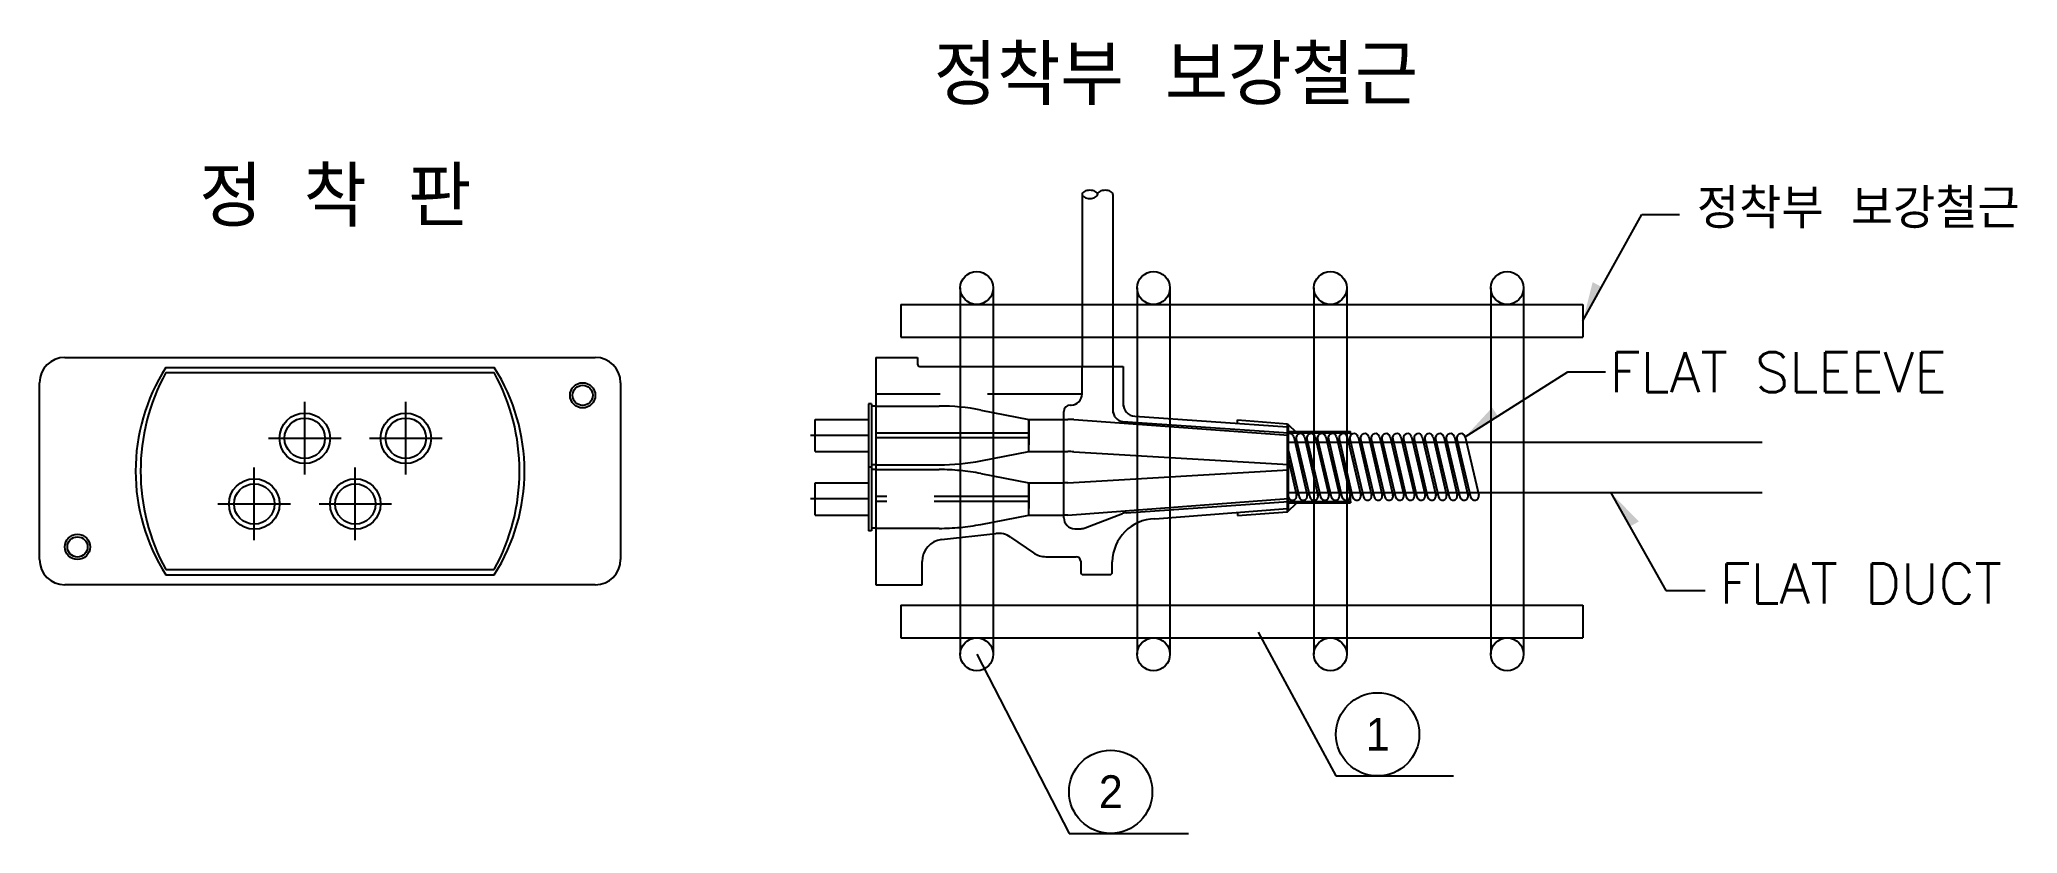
# Model space of a CAD drawing. Extents: x 646430 to 647213, y 275316 to 275630.
import ezdxf

# ---------------------------------------------------------------- set-up
doc = ezdxf.new("R2010")
doc.units = 0
doc.header["$LTSCALE"] = 3000
doc.header["$MEASUREMENT"] = 0
doc.linetypes.add('CENTER', pattern=[2, 1.25, -0.25, 0.25, -0.25])
doc.linetypes.add('HIDDEN', pattern=[0.375, 0.25, -0.125])
doc.layers.get('0').update_dxf_attribs({"linetype": 'CONTINUOUS'})
for name, color, linetype in [('1', 1, 'CONTINUOUS'), ('CS-DIML', 1, 'CONTINUOUS'), ('CS-DIMT', 3, 'CONTINUOUS'), ('CS-STLC', 4, 'CONTINUOUS'), ('DIM-TEXT', 2, 'CONTINUOUS')]:
    doc.layers.add(name, color=color, linetype=linetype)
doc.styles.add('HY중고딕', font='H2GTRM.TTF')
doc.styles.add('WGTXT', font='ROMANS.SHX', dxfattribs={"bigfont": 'WHGTXT.SHX'})

msp = doc.modelspace()

# ---------------------------------------------------------------- linework, layer by layer
at = {"ltscale": 0.3}
for p, q in [((646770.58, 275525.26), (647040.58, 275525.26)), ((646770.58, 275525.26), (646770.58, 275512.26)), ((646794.08, 275531.76), (646794.08, 275386.76)), ((646807.08, 275531.76), (646807.08, 275386.76)), ((646864.08, 275531.76), (646864.08, 275386.76)), ((646877.08, 275531.76), (646877.08, 275386.76)), ((646934.08, 275531.76), (646934.08, 275386.76)), ((646947.08, 275531.76), (646947.08, 275386.76)), ((647004.08, 275531.76), (647004.08, 275386.76)), ((647017.08, 275531.76), (647017.08, 275386.76)), ((647040.58, 275525.26), (647040.58, 275512.26)), ((646770.58, 275512.26), (647040.58, 275512.26)), ((647111.45, 275470.63), (646923.94, 275470.63)), ((647111.45, 275450.63), (646923.94, 275450.63)), ((646770.58, 275406.26), (647040.58, 275406.26)), ((646770.58, 275406.26), (646770.58, 275393.26)), ((647040.58, 275406.26), (647040.58, 275393.26)), ((646770.58, 275393.26), (647040.58, 275393.26))]:
    msp.add_line(p, q, dxfattribs=at)
at = {"color": 3}
for p, q in [((646439.58, 275504.26), (646649.58, 275504.26)), ((646760.58, 275504.26), (646760.58, 275414.26)), ((646760.58, 275504.26), (646777.16, 275504.26)), ((646777.16, 275504.26), (646777.16, 275501.56)), ((646429.58, 275424.26), (646429.58, 275494.26)), ((646479.58, 275500.26), (646609.58, 275500.26)), ((646479.58, 275498.26), (646609.58, 275498.26)), ((646659.58, 275494.26), (646659.58, 275424.26)), ((646778.03, 275500.69), (646858.53, 275500.69)), ((646842.32, 275489.78), (646842.32, 275500.69)), ((646854.49, 275500.69), (646854.49, 275482.25)), ((646858.53, 275500.69), (646858.53, 275484.97)), ((646757.79, 275485.96), (646757.79, 275460.81)), ((646758.95, 275485.96), (646757.79, 275485.96)), ((646758.95, 275485.96), (646758.95, 275460.81)), ((646757.79, 275483.77), (646757.79, 275472.08)), ((646760.58, 275485.01), (646758.95, 275485.01)), ((646760.58, 275485.01), (646785.7, 275485.01)), ((646760.58, 275483.77), (646760.58, 275460.39)), ((646802.23, 275483.42), (646821.21, 275479.75)), ((646821.21, 275479.75), (646821.21, 275469.63)), ((646835.05, 275440.82), (646835.05, 275482.82)), ((646837.66, 275485.43), (646837.97, 275485.43)), ((646858.44, 275478.92), (646923.94, 275474.41)), ((646863.19, 275480.98), (646923.58, 275476.82)), ((646903.86, 275479.5), (646923.58, 275477.98)), ((646903.86, 275478.18), (646903.86, 275479.5)), ((646923.58, 275443.16), (646923.58, 275477.98)), ((646923.58, 275477.98), (646927.27, 275474.43)), ((646757.79, 275473.38), (646734.76, 275473.38)), ((646757.79, 275471.13), (646757.79, 275460.81)), ((646821.21, 275474.33), (646760.58, 275474.33)), ((646821.21, 275472.43), (646760.58, 275472.43)), ((646923.94, 275443.51), (646923.94, 275477.63)), ((646923.94, 275474.88), (646948.55, 275474.88)), ((646923.94, 275474.43), (646948.55, 275474.43)), ((646948.55, 275474.43), (646948.55, 275474.88)), ((646948.55, 275474.43), (646948.55, 275473.45)), ((646802.23, 275463.34), (646821.21, 275467.02)), ((646758.95, 275460.81), (646757.79, 275460.81)), ((646757.79, 275460.81), (646757.79, 275435.67)), ((646758.95, 275460.81), (646757.79, 275460.81)), ((646757.79, 275458.62), (646757.79, 275446.93)), ((646760.58, 275461.76), (646758.95, 275461.76)), ((646758.95, 275460.81), (646758.95, 275435.67)), ((646760.58, 275459.86), (646758.95, 275459.86)), ((646760.58, 275461.76), (646785.7, 275461.76)), ((646760.58, 275458.62), (646760.58, 275435.25)), ((646760.58, 275458.62), (646760.58, 275435.25)), ((646757.79, 275448.24), (646734.76, 275448.24)), ((646859.75, 275442.8), (646923.94, 275447.21)), ((646923.58, 275443.16), (646927.27, 275446.71)), ((646923.94, 275447.21), (646948.55, 275447.21)), ((646923.94, 275446.76), (646948.55, 275446.76)), ((646948.55, 275447.21), (646948.55, 275449.98)), ((646948.55, 275447.21), (646948.55, 275446.76)), ((646757.79, 275445.99), (646757.79, 275435.67)), ((646843.54, 275436.8), (646858.3, 275442.48)), ((646871.07, 275440.42), (646923.58, 275444.48)), ((646903.86, 275441.64), (646923.58, 275443.16)), ((646903.86, 275442.96), (646903.86, 275441.64)), ((646758.95, 275435.67), (646757.79, 275435.67)), ((646760.58, 275436.62), (646758.95, 275436.62)), ((646786.67, 275432.16), (646808.08, 275434.59)), ((646813.98, 275433.12), (646823.05, 275426.92)), ((646778.96, 275414.26), (646778.96, 275423.51)), ((646827.96, 275425.4), (646839.99, 275425.4)), ((646841.73, 275423.66), (646841.73, 275419.21)), ((646854.24, 275419.19), (646854.24, 275423.4)), ((646479.58, 275420.26), (646609.58, 275420.26)), ((646479.58, 275418.26), (646609.58, 275418.26)), ((646842.6, 275418.34), (646853.37, 275418.34)), ((646649.58, 275414.26), (646439.58, 275414.26)), ((646760.58, 275414.26), (646778.96, 275414.26))]:
    msp.add_line(p, q, dxfattribs=at)
at = {"color": 3, "linetype": 'HIDDEN', "ltscale": 0.05}
for p, q in [((646842.32, 275489.78), (646760.58, 275489.78)), ((646760.58, 275459.86), (646785.7, 275459.86)), ((646802.23, 275458.28), (646821.21, 275454.61)), ((646821.21, 275454.61), (646835.05, 275454.61)), ((646821.21, 275454.61), (646821.21, 275444.48)), ((646821.21, 275441.87), (646821.21, 275454.61)), ((646821.21, 275449.19), (646760.58, 275449.19)), ((646821.21, 275447.29), (646760.58, 275447.29)), ((646802.23, 275438.2), (646821.21, 275441.87)), ((646821.21, 275441.87), (646835.05, 275441.87)), ((646760.58, 275436.62), (646785.7, 275436.62))]:
    msp.add_line(p, q, dxfattribs=at)
at = {"color": 2}
for p, q in [((646736.59, 275479.75), (646757.79, 275479.75)), ((646736.59, 275467.02), (646736.59, 275479.75)), ((646821.21, 275479.75), (646836.69, 275479.75)), ((646821.21, 275467.02), (646821.21, 275479.75)), ((646839.06, 275479.64), (646923.94, 275473.45)), ((646926.07, 275472.84), (646931.43, 275449.79)), ((646927.06, 275472.08), (646932.42, 275449.03)), ((646930.31, 275472.84), (646935.67, 275449.79)), ((646931.3, 275472.08), (646936.66, 275449.03)), ((646934.56, 275472.84), (646939.92, 275449.79)), ((646935.54, 275472.08), (646940.9, 275449.03)), ((646938.8, 275472.84), (646944.16, 275449.79)), ((646939.79, 275472.08), (646945.15, 275449.03)), ((646943.04, 275472.84), (646948.4, 275449.79)), ((646944.03, 275472.08), (646949.39, 275449.03)), ((646947.28, 275472.84), (646952.64, 275449.79)), ((646948.27, 275472.08), (646953.63, 275449.03)), ((646951.52, 275472.84), (646956.88, 275449.79)), ((646952.51, 275472.08), (646957.87, 275449.03)), ((646955.77, 275472.84), (646961.13, 275449.79)), ((646956.76, 275472.08), (646962.12, 275449.03)), ((646960.01, 275472.84), (646965.37, 275449.79)), ((646961, 275472.08), (646966.36, 275449.03)), ((646964.25, 275472.84), (646969.61, 275449.79)), ((646965.24, 275472.08), (646970.6, 275449.03)), ((646968.49, 275472.84), (646973.85, 275449.79)), ((646969.48, 275472.08), (646974.84, 275449.03)), ((646972.73, 275472.84), (646978.09, 275449.79)), ((646973.72, 275472.08), (646979.08, 275449.03)), ((646976.98, 275472.84), (646982.34, 275449.79)), ((646977.97, 275472.08), (646983.33, 275449.03)), ((646981.22, 275472.84), (646986.58, 275449.79)), ((646982.21, 275472.08), (646987.57, 275449.03)), ((646985.46, 275472.84), (646990.82, 275449.79)), ((646986.45, 275472.08), (646991.81, 275449.03)), ((646989.7, 275472.84), (646995.06, 275449.79)), ((646990.69, 275472.08), (646996.05, 275449.03)), ((646993.94, 275472.84), (646999.3, 275449.79)), ((646736.59, 275467.02), (646757.79, 275467.02)), ((646821.21, 275467.02), (646836.69, 275467.02)), ((646839.06, 275466.91), (646923.94, 275461.86)), ((646923.94, 275467.28), (646928.18, 275449.03)), ((646923.94, 275463.78), (646927.19, 275449.79)), ((646736.59, 275454.61), (646757.79, 275454.61)), ((646736.59, 275441.87), (646736.59, 275454.61)), ((646836.69, 275454.61), (646835.05, 275454.61)), ((646836.69, 275454.61), (646923.94, 275459.77)), ((646836.69, 275441.87), (646923.94, 275448.44)), ((646736.59, 275441.87), (646757.79, 275441.87)), ((646836.69, 275441.87), (646835.05, 275441.87)), ((646839.4, 275436.47), (646841.74, 275436.47))]:
    msp.add_line(p, q, dxfattribs=at)
at = {"ltscale": 0.3}
for centre, radius in [((646800.58, 275531.76), 6.5), ((646870.58, 275531.76), 6.5), ((646940.58, 275531.76), 6.5), ((647010.58, 275531.76), 6.5), ((646800.58, 275386.76), 6.5), ((646870.58, 275386.76), 6.5), ((646940.58, 275386.76), 6.5), ((647010.58, 275386.76), 6.5), ((646959.27, 275355.08), 16.48), ((646853.61, 275332.34), 16.48)]:
    msp.add_circle(centre, radius, dxfattribs=at)
at = {"color": 2}
for centre, radius in [((646644.58, 275489.26), 5), ((646644.58, 275489.26), 4), ((646534.58, 275472.26), 10), ((646534.58, 275472.26), 8), ((646574.58, 275472.26), 10), ((646574.58, 275472.26), 8), ((646514.58, 275446.26), 10), ((646554.58, 275446.26), 10), ((646514.58, 275446.26), 8), ((646554.58, 275446.26), 8), ((646444.58, 275429.26), 5), ((646444.58, 275429.26), 4)]:
    msp.add_circle(centre, radius, dxfattribs=at)
at = {"color": 3}
for centre, radius, start, end in [((646439.58, 275494.26), 10, 90, 180), ((646649.58, 275494.26), 10, 0, 90), ((646778.03, 275501.56), 0.87, 180, 270), ((646543.63, 275459.26), 76.04, 147.3723, 212.6277), ((646550.63, 275459.26), 81.05, 151.23721, 208.76279), ((646545.54, 275459.26), 76.04, 327.3723, 32.6277), ((646538.53, 275459.26), 81.05, 331.23721, 28.76279), ((646837.97, 275489.78), 4.35, 270, 0), ((646863.53, 275485.97), 5, 180, 266.06265), ((646785.7, 275398.02), 86.99, 79.04803, 90), ((646837.66, 275482.82), 2.61, 90, 180), ((646858.84, 275483.25), 4.35, 180, 264.79091), ((646785.7, 275548.75), 86.99, 270, 280.95197), ((646839.4, 275440.82), 4.35, 180, 270), ((646871.63, 275423.04), 17.4, 91.85257, 178.78855), ((646860.1, 275437.81), 5, 93.93735, 111.01774), ((646787.66, 275423.51), 8.7, 96.47879, 180), ((646809.07, 275425.94), 8.7, 55.63738, 96.47879), ((646439.58, 275424.26), 10, 180, 270), ((646649.58, 275424.26), 10, 270, 0), ((646827.96, 275434.1), 8.7, 235.63738, 270), ((646839.99, 275423.66), 1.74, 0, 90), ((646842.6, 275419.21), 0.87, 180, 270), ((646853.37, 275419.21), 0.87, 270, 358.78855)]:
    msp.add_arc(centre, radius, start, end, dxfattribs=at)
at = {"color": 2}
for centre, radius, start, end in [((646836.69, 275453.65), 26.1, 84.79091, 90), ((646924.44, 275472.46), 1.67, 13.08927, 107.72721), ((646926.67, 275471.99), 0.396, 193.08927, 13.08927), ((646928.69, 275472.46), 1.67, 13.08927, 193.08927), ((646930.92, 275471.99), 0.396, 193.08927, 13.08927), ((646932.93, 275472.46), 1.67, 13.08927, 193.08927), ((646935.16, 275471.99), 0.396, 193.08927, 13.08927), ((646937.17, 275472.46), 1.67, 13.08927, 193.08927), ((646939.4, 275471.99), 0.396, 193.08927, 13.08927), ((646941.41, 275472.46), 1.67, 13.08927, 193.08927), ((646943.64, 275471.99), 0.396, 193.08927, 13.08927), ((646945.66, 275472.46), 1.67, 13.08927, 193.08927), ((646947.89, 275471.99), 0.396, 193.08927, 13.08927), ((646949.9, 275472.46), 1.67, 13.08927, 193.08927), ((646952.13, 275471.99), 0.396, 193.08927, 13.08927), ((646954.14, 275472.46), 1.67, 13.08927, 193.08927), ((646956.37, 275471.99), 0.396, 193.08927, 13.08927), ((646958.38, 275472.46), 1.67, 13.08927, 193.08927), ((646960.61, 275471.99), 0.396, 193.08927, 13.08927), ((646962.62, 275472.46), 1.67, 13.08927, 193.08927), ((646964.85, 275471.99), 0.396, 193.08927, 13.08927), ((646966.87, 275472.46), 1.67, 13.08927, 193.08927), ((646969.1, 275471.99), 0.396, 193.08927, 13.08927), ((646971.11, 275472.46), 1.67, 13.08927, 193.08927), ((646973.34, 275471.99), 0.396, 193.08927, 13.08927), ((646975.35, 275472.46), 1.67, 13.08927, 193.08927), ((646977.58, 275471.99), 0.396, 193.08927, 13.08927), ((646979.59, 275472.46), 1.67, 13.08927, 193.08927), ((646981.82, 275471.99), 0.396, 193.08927, 13.08927), ((646983.83, 275472.46), 1.67, 13.08927, 193.08927), ((646986.06, 275471.99), 0.396, 193.08927, 13.08927), ((646988.08, 275472.46), 1.67, 13.08927, 193.08927), ((646990.31, 275471.99), 0.396, 193.08927, 13.08927), ((646992.32, 275472.46), 1.67, 13.08927, 193.08927), ((646836.69, 275440.92), 26.1, 84.79091, 90), ((646925.56, 275449.41), 1.67, 193.08927, 13.08927), ((646927.62, 275449.7), 0.396, 13.08927, 193.08927), ((646929.8, 275449.41), 1.67, 193.08927, 13.08927), ((646931.86, 275449.7), 0.396, 13.08927, 193.08927), ((646934.05, 275449.41), 1.67, 193.08927, 13.08927), ((646936.1, 275449.7), 0.396, 13.08927, 193.08927), ((646938.29, 275449.41), 1.67, 193.08927, 13.08927), ((646940.34, 275449.7), 0.396, 13.08927, 193.08927), ((646942.53, 275449.41), 1.67, 193.08927, 13.08927), ((646944.59, 275449.7), 0.396, 13.08927, 193.08927), ((646946.77, 275449.41), 1.67, 193.08927, 13.08927), ((646948.83, 275449.7), 0.396, 13.08927, 193.08927), ((646951.02, 275449.41), 1.67, 193.08927, 13.08927), ((646953.07, 275449.7), 0.396, 13.08927, 193.08927), ((646955.26, 275449.41), 1.67, 193.08927, 13.08927), ((646957.31, 275449.7), 0.396, 13.08927, 193.08927), ((646959.5, 275449.41), 1.67, 193.08927, 13.08927), ((646961.55, 275449.7), 0.396, 13.08927, 193.08927), ((646963.74, 275449.41), 1.67, 193.08927, 13.08927), ((646965.8, 275449.7), 0.396, 13.08927, 193.08927), ((646967.98, 275449.41), 1.67, 193.08927, 13.08927), ((646970.04, 275449.7), 0.396, 13.08927, 193.08927), ((646972.23, 275449.41), 1.67, 193.08927, 13.08927), ((646974.28, 275449.7), 0.396, 13.08927, 193.08927), ((646976.47, 275449.41), 1.67, 193.08927, 13.08927), ((646978.52, 275449.7), 0.396, 13.08927, 193.08927), ((646980.71, 275449.41), 1.67, 193.08927, 13.08927), ((646982.76, 275449.7), 0.396, 13.08927, 193.08927), ((646984.95, 275449.41), 1.67, 193.08927, 13.08927), ((646987.01, 275449.7), 0.396, 13.08927, 193.08927), ((646989.19, 275449.41), 1.67, 193.08927, 13.08927), ((646991.25, 275449.7), 0.396, 13.08927, 193.08927), ((646993.44, 275449.41), 1.67, 193.08927, 13.08927), ((646995.49, 275449.7), 0.396, 13.08927, 193.08927), ((646997.68, 275449.41), 1.67, 193.08927, 13.08927), ((646841.74, 275441.47), 5, 270, 291.01774)]:
    msp.add_arc(centre, radius, start, end, dxfattribs=at)
at = {"color": 3, "linetype": 'HIDDEN', "ltscale": 0.05}
for centre, start, end in [((646785.7, 275372.88), 79.04803, 90), ((646785.7, 275523.6), 270, 280.95197)]:
    msp.add_arc(centre, 86.99, start, end, dxfattribs=at)
at = {"layer": '1', "color": 1, "linetype": 'CENTER', "ltscale": 0.1}
for p, q in [((646534.58, 275457.89), (646534.58, 275486.64)), ((646574.58, 275457.89), (646574.58, 275486.64)), ((646520.21, 275472.26), (646548.96, 275472.26)), ((646560.21, 275472.26), (646588.96, 275472.26)), ((646514.58, 275431.89), (646514.58, 275460.64)), ((646554.58, 275431.89), (646554.58, 275460.64)), ((646500.21, 275446.26), (646528.96, 275446.26)), ((646540.21, 275446.26), (646568.96, 275446.26))]:
    msp.add_line(p, q, dxfattribs=at)
at = {"layer": '1'}
for p, q in [((646911.99, 275395.58), (646942.79, 275338.61)), ((646800.58, 275386.76), (646837.13, 275315.86)), ((646942.79, 275338.61), (646989.38, 275338.61)), ((646837.13, 275315.86), (646884.48, 275315.86))]:
    msp.add_line(p, q, dxfattribs=at)
at = {"layer": 'CS-DIML'}
for p, q in [((647040.58, 275518.76), (647063.94, 275560.88)), ((647063.94, 275560.88), (647078.78, 275560.88)), ((646993.94, 275472.84), (647034.64, 275498.6)), ((647034.64, 275498.6), (647049.48, 275498.6)), ((647051.67, 275450.63), (647073.32, 275411.96)), ((647073.32, 275411.96), (647088.93, 275411.96))]:
    msp.add_line(p, q, dxfattribs=at)
for points in [[(647040.58, 275518.76), (647044.4, 275534.09), (647047.98, 275532.11)], [(646993.94, 275472.84), (647004.65, 275484.45), (647006.84, 275481)], [(647051.67, 275450.63), (647062.69, 275439.32), (647059.13, 275437.32)]]:
    msp.add_solid(points, dxfattribs=at)
at = {"layer": 'CS-STLC'}
for p, q in [((646842.32, 275568.79), (646842.32, 275500.69)), ((646854.49, 275568.79), (646854.49, 275500.69))]:
    msp.add_line(p, q, dxfattribs=at)
for centre, radius, start, end in [((646843.23, 275568.79), 0.907, 142.13792, 180), ((646843.23, 275568.79), 0.907, 180, 217.86208), ((646844.24, 275568), 2.19, 118.04904, 142.13792), ((646844.24, 275569.58), 2.19, 217.86208, 241.95096), ((646844.92, 275566.73), 3.63, 102.44546, 118.04904), ((646844.92, 275570.85), 3.63, 241.95096, 257.55454), ((646845.36, 275564.72), 5.69, 90, 102.44546), ((646845.36, 275572.86), 5.69, 257.55454, 270), ((646845.36, 275564.72), 5.69, 77.55454, 90), ((646845.36, 275572.86), 5.69, 270, 282.44546), ((646845.81, 275566.73), 3.63, 61.95096, 77.55454), ((646845.81, 275570.85), 3.63, 282.44546, 298.04904), ((646846.48, 275568), 2.19, 37.86208, 61.95096), ((646846.48, 275569.58), 2.19, 298.04904, 322.13792), ((646847.5, 275568.79), 0.907, 0, 37.86208), ((646847.5, 275568.79), 0.907, 322.13792, 0), ((646849.31, 275568.79), 0.907, 142.13792, 180), ((646850.33, 275568), 2.19, 118.04904, 142.13792), ((646851, 275566.73), 3.63, 102.44546, 118.04904), ((646851.45, 275564.72), 5.69, 90, 102.44546), ((646851.45, 275564.72), 5.69, 77.55454, 90), ((646851.89, 275566.73), 3.63, 61.95096, 77.55454), ((646852.57, 275568), 2.19, 37.86208, 61.95096), ((646853.58, 275568.79), 0.907, 0, 37.86208)]:
    msp.add_arc(centre, radius, start, end, dxfattribs=at)

# ---------------------------------------------------------------- texts
at = {"layer": 'CS-DIMT', "style": 'WGTXT'}
for s, height, p in [('정착부 보강철근 ', 23.692, (646783.58, 275604.17)), ('정 착 판 ', 23.692, (646492.79, 275556.02)), ('정착부 보강철근', 15.795, (647085.67, 275555.33)), ('FLAT SLEEVE', 15.795, (647051.2, 275490.5)), ('FLAT DUCT', 15.795, (647094.72, 275406.88))]:
    msp.add_text(s, height=height, dxfattribs=at).set_placement(p)
at = {"layer": 'DIM-TEXT', "style": 'HY중고딕'}
for s, p in [('1', (646954.6, 275348.61)), ('2', (646848.93, 275325.87))]:
    msp.add_text(s, height=13, dxfattribs=at).set_placement(p)

doc.saveas('drawing.dxf')
